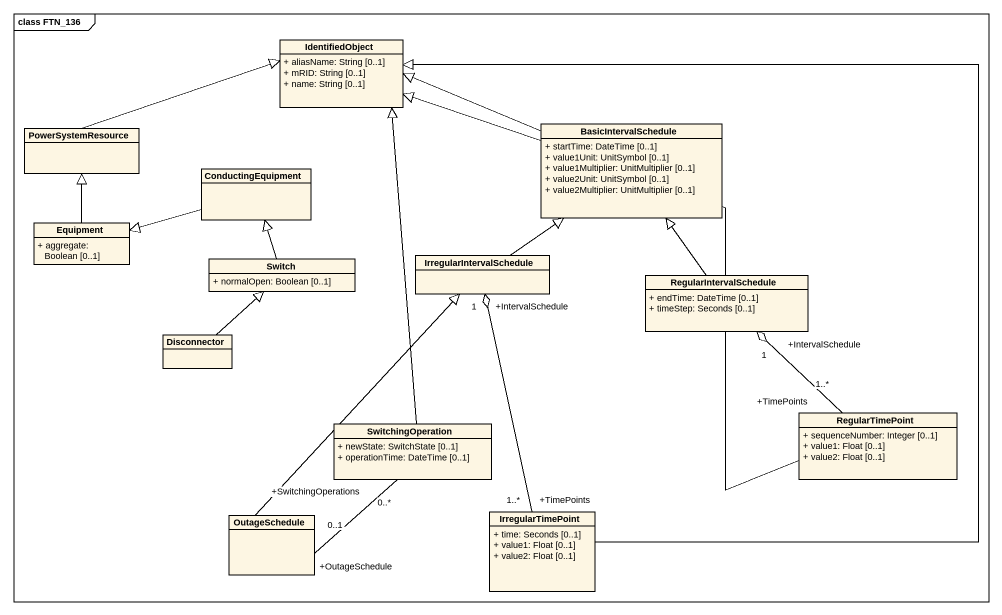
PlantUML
@startuml
mainframe class FTN_136
hide circle
hide empty members
skinparam classAttributeIconSize 0
class IdentifiedObject {
  + aliasName: String [0..1]
  + mRID: String [0..1]
  + name: String [0..1]
}
class PowerSystemResource
class BasicIntervalSchedule {
  + startTime: DateTime [0..1]
  + value1Unit: UnitSymbol [0..1]
  + value1Multiplier: UnitMultiplier [0..1]
  + value2Unit: UnitSymbol [0..1]
  + value2Multiplier: UnitMultiplier [0..1]
}
class ConductingEquipment
class Equipment {
  + aggregate: Boolean [0..1]
}
class Switch {
  + normalOpen: Boolean [0..1]
}
class IrregularIntervalSchedule
class RegularIntervalSchedule {
  + endTime: DateTime [0..1]
  + timeStep: Seconds [0..1]
}
class Disconnector
class SwitchingOperation {
  + newState: SwitchState [0..1]
  + operationTime: DateTime [0..1]
}
class RegularTimePoint {
  + sequenceNumber: Integer [0..1]
  + value1: Float [0..1]
  + value2: Float [0..1]
}
class OutageSchedule
class IrregularTimePoint {
  + time: Seconds [0..1]
  + value1: Float [0..1]
  + value2: Float [0..1]
}
PowerSystemResource -right-|> IdentifiedObject
BasicIntervalSchedule -left-|> IdentifiedObject
ConductingEquipment -left-|> Equipment
Equipment -up-|> PowerSystemResource
Switch -up-|> ConductingEquipment
IrregularIntervalSchedule -up-|> BasicIntervalSchedule
IrregularIntervalSchedule "+IntervalSchedule\n1" o-- "+TimePoints\n1..*" IrregularTimePoint
RegularIntervalSchedule -up-|> BasicIntervalSchedule
RegularIntervalSchedule "+IntervalSchedule\n1" o-- "+TimePoints\n1..*" RegularTimePoint
Disconnector -up-|> Switch
SwitchingOperation -up-|> IdentifiedObject
SwitchingOperation "+SwitchingOperations\n0..*" -- "+OutageSchedule\n0..1" OutageSchedule
RegularTimePoint -up-|> IdentifiedObject
OutageSchedule -up-|> IrregularIntervalSchedule
IrregularTimePoint -up-|> IdentifiedObject
@enduml
